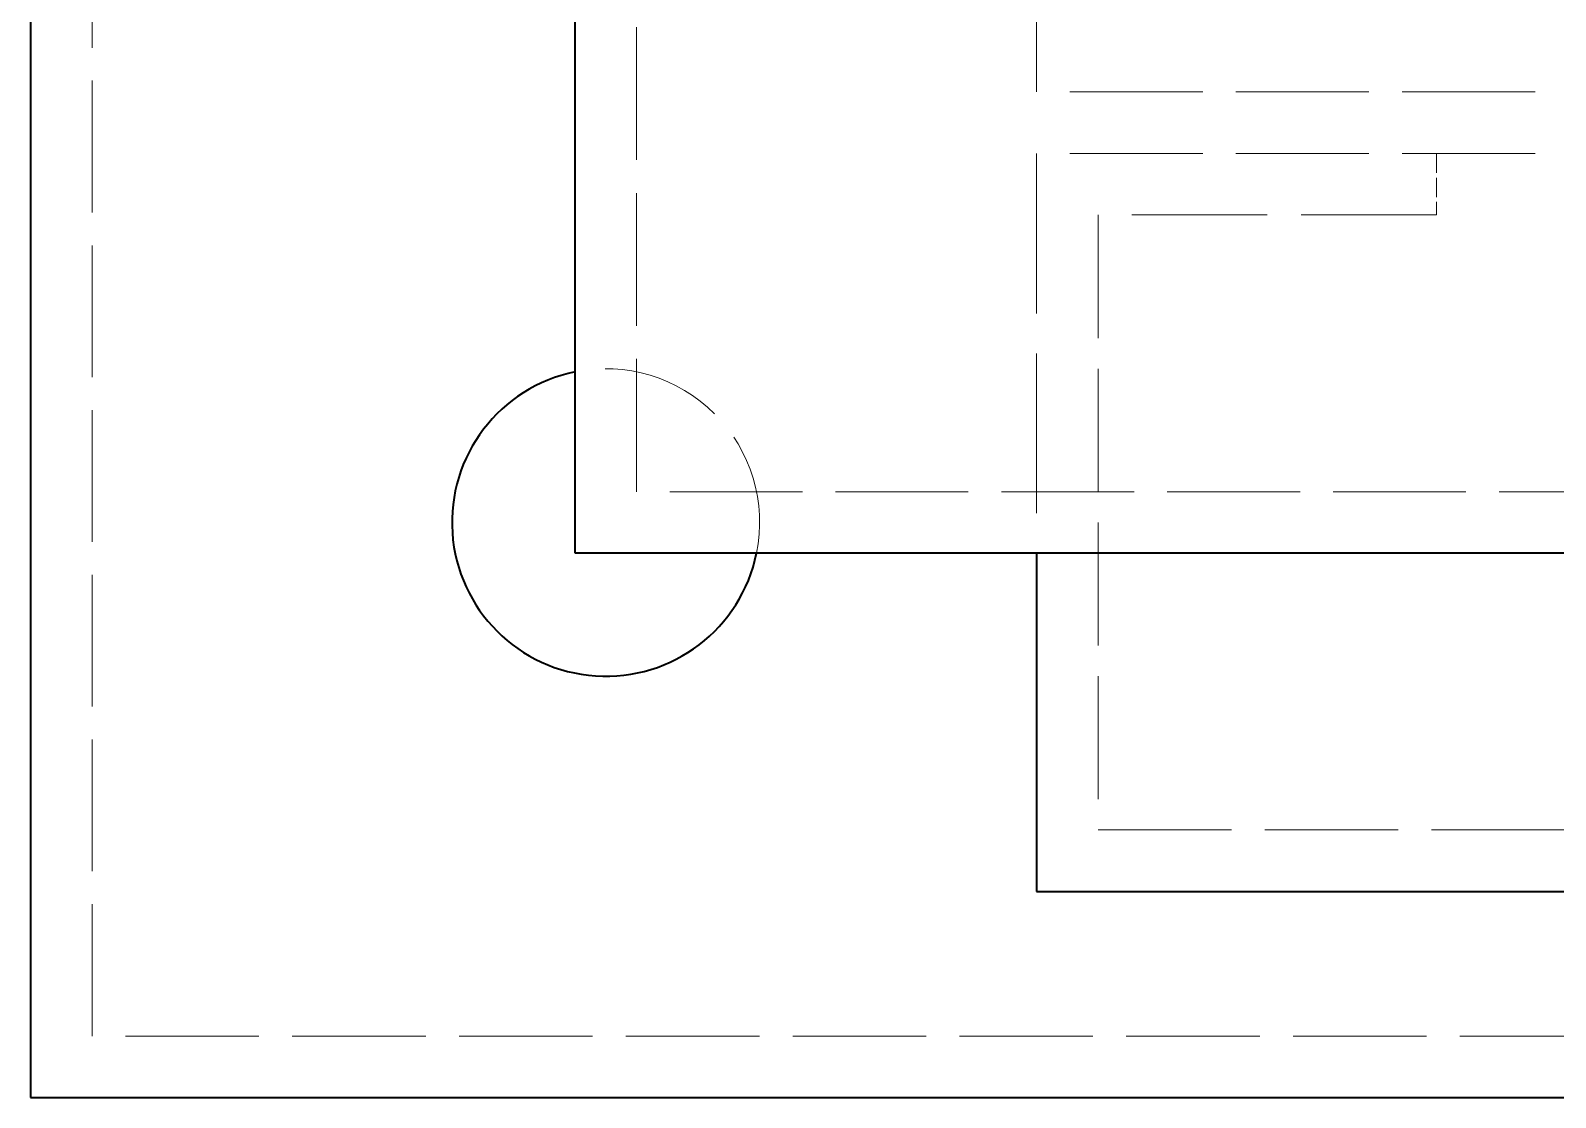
# Model space of a CAD drawing. Header units: millimetres. Extents: x 0 to 2378, y 0 to 1682.
# Drawn here: x 247.77 to 297.34, y 662.07 to 696.77 of the extents above; entities that cross this region are included whole.
import ezdxf

# ---------------------------------------------------------------- set-up
doc = ezdxf.new("R2010")
doc.units = ezdxf.units.MM
doc.header["$LTSCALE"] = 2
doc.linetypes.add('DASHED', pattern=[0.2067, 0.1654, -0.0413])
doc.layers.add('가려진 것(ISO)', color=2, linetype='DASHED', lineweight=18)
doc.layers.add('가시적인 것(ISO)', color=3, linetype='Continuous', lineweight=40)

msp = doc.modelspace()

# ---------------------------------------------------------------- linework, layer by layer
at = {"layer": '가려진 것(ISO)', "ltscale": 12.957587}
msp.add_line((249.7684, 664.0656), (249.7684, 985.4656), dxfattribs=at)
at = {"layer": '가려진 것(ISO)', "ltscale": 13.053281}
msp.add_line((267.4684, 681.7656), (267.4684, 967.7656), dxfattribs=at)
at = {"layer": '가려진 것(ISO)', "ltscale": 13.102725}
msp.add_line((280.4684, 694.7656), (280.4684, 954.7656), dxfattribs=at)
at = {"layer": '가려진 것(ISO)', "ltscale": 13.06797}
for p, q in [((750.4684, 694.7656), (280.4684, 694.7656)), ((750.4684, 692.7656), (280.4684, 692.7656))]:
    msp.add_line(p, q, dxfattribs=at)
at = {"layer": '가려진 것(ISO)', "ltscale": 15.72327}
msp.add_line((280.4684, 692.7656), (280.4684, 679.7656), dxfattribs=at)
at = {"layer": '가려진 것(ISO)', "ltscale": 1.904597}
msp.add_line((293.4684, 692.7656), (293.4684, 690.7656), dxfattribs=at)
at = {"layer": '가려진 것(ISO)', "ltscale": 12.094824}
msp.add_line((282.4684, 690.7656), (282.4684, 670.7656), dxfattribs=at)
at = {"layer": '가려진 것(ISO)', "ltscale": 13.304306}
msp.add_line((293.4684, 690.7656), (282.4684, 690.7656), dxfattribs=at)
at = {"layer": '가려진 것(ISO)', "ltscale": 13.041375}
msp.add_line((763.4684, 681.7656), (267.4684, 681.7656), dxfattribs=at)
at = {"layer": '가려진 것(ISO)', "ltscale": 13.107413}
msp.add_line((282.4684, 670.7656), (748.4684, 670.7656), dxfattribs=at)
at = {"layer": '가려진 것(ISO)', "ltscale": 13.116713}
msp.add_line((781.1684, 664.0656), (249.7684, 664.0656), dxfattribs=at)
at = {"layer": '가려진 것(ISO)', "ltscale": 11.934641}
msp.add_arc((266.4684, 680.7656), 5, 348.46304, 101.53696, dxfattribs=at)
at = {"layer": '가시적인 것(ISO)'}
for p, q in [((247.7684, 987.4656), (247.7684, 662.0656)), ((265.4684, 679.7656), (265.4684, 969.7656)), ((765.4684, 679.7656), (265.4684, 679.7656)), ((280.4684, 679.7656), (280.4684, 668.7656)), ((280.4684, 668.7656), (750.4684, 668.7656)), ((247.7684, 662.0656), (328.8732, 662.0656))]:
    msp.add_line(p, q, dxfattribs=at)
msp.add_arc((266.4684, 680.7656), 5, 101.53696, 348.46304, dxfattribs=at)

doc.saveas('drawing.dxf')
